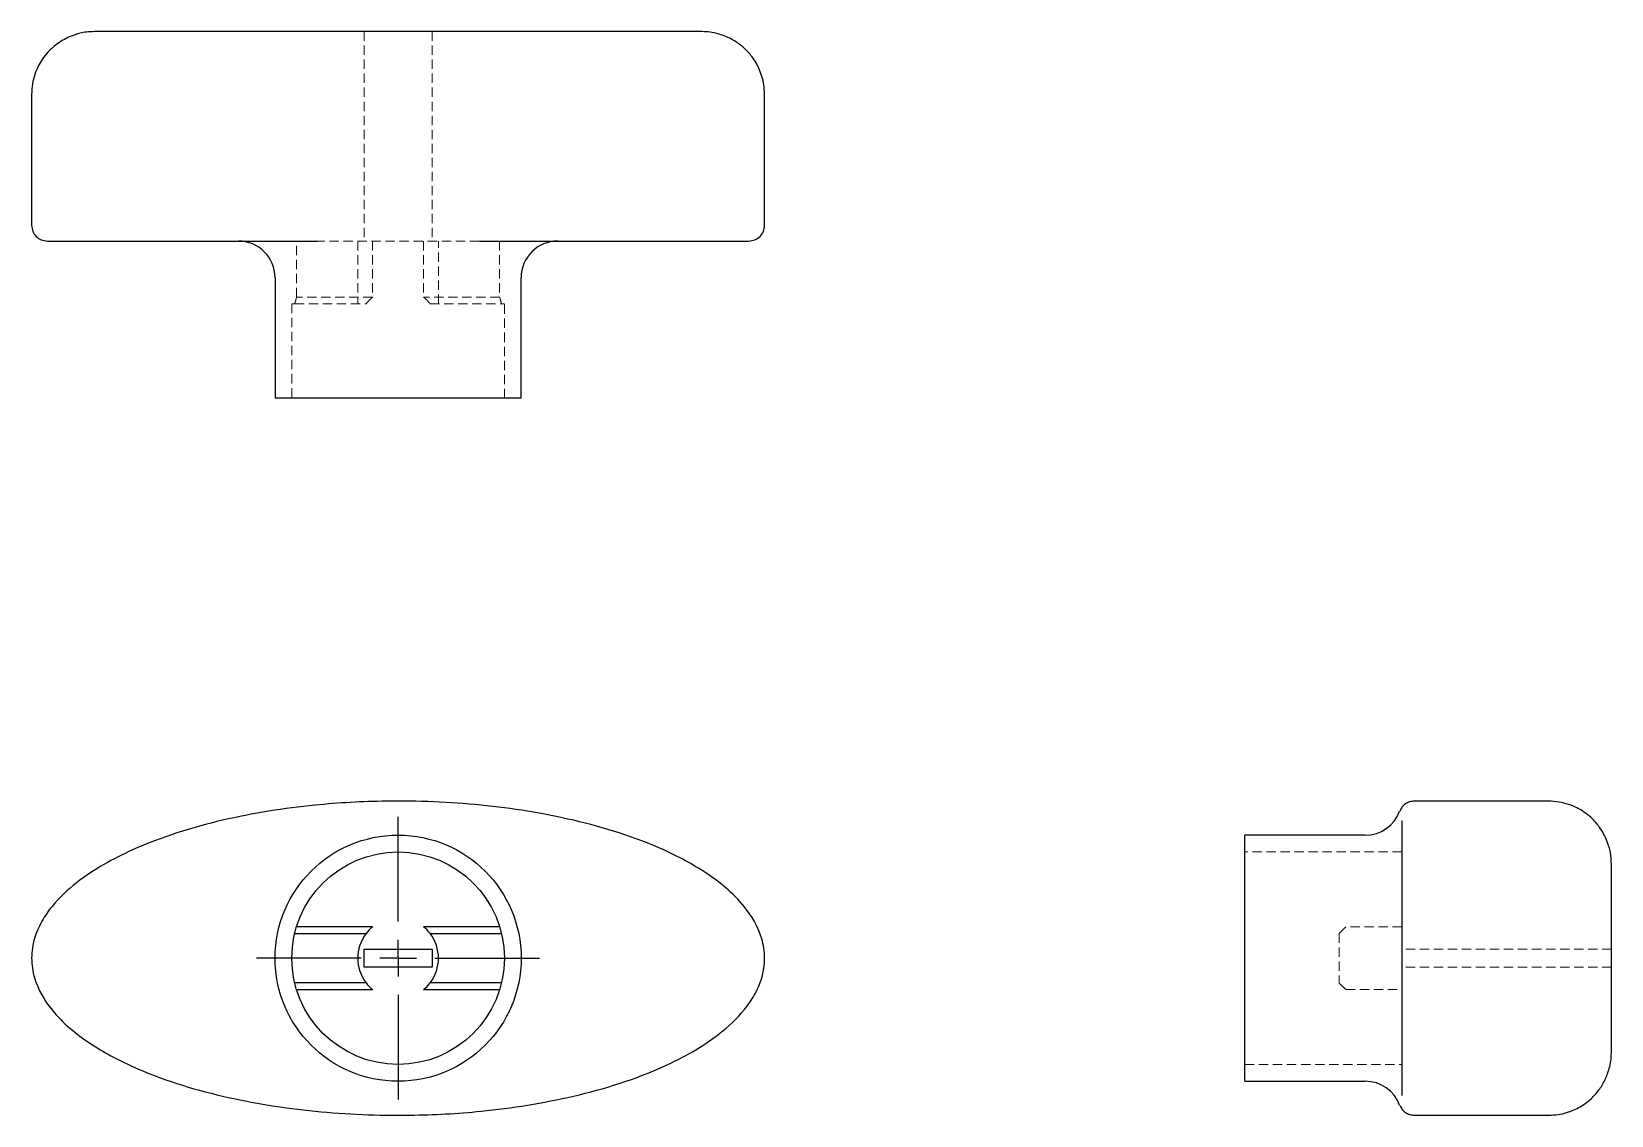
# Model space of a CAD drawing. Header units: millimetres. Extents: x 33 to 248, y 36 to 183.
import ezdxf

# ---------------------------------------------------------------- set-up
doc = ezdxf.new("R2010")
doc.units = ezdxf.units.MM
doc.linetypes.add('HIDDEN', pattern=[1.905, 1.27, -0.635])
doc.layers.add('10', color=7, linetype='Continuous')

# ---------------------------------------------------------------- blocks, each defined once
blk = doc.blocks.new('SW_CENTERMARKSYMBOL_0')
at = {"layer": '10', "color": 0}
for p, q in [((0, 5), (0, 19.22)), ((0, 0), (0, 2.5)), ((-5, 0), (-19.22, 0)), ((0, 0), (-2.5, 0)), ((0, 0), (0, -2.5)), ((0, 0), (2.5, 0)), ((5, 0), (19.22, 0)), ((0, -5), (0, -19.22))]:
    blk.add_line(p, q, dxfattribs=at)

msp = doc.modelspace()

# ---------------------------------------------------------------- linework, layer by layer
at = {"color": 7, "linetype": 'HIDDEN', "lineweight": 18}
for p, q in [((78.41, 182.9), (78.41, 154.44)), ((87.66, 182.9), (87.66, 154.44)), ((69.24, 146.81), (69.24, 154.44)), ((94.04, 154.44), (72.07, 154.44)), ((77.55, 154.44), (77.55, 145.9)), ((79.58, 154.44), (79.58, 146.81)), ((86.49, 154.44), (86.49, 146.81)), ((88.53, 145.9), (88.53, 154.44)), ((96.83, 154.44), (96.83, 146.81)), ((79.58, 146.81), (69.24, 146.81)), ((96.83, 146.81), (86.49, 146.81)), ((68.6, 145.9), (68.99, 145.9)), ((68.6, 145.9), (68.6, 133.1)), ((68.99, 145.9), (78.69, 145.9)), ((87.38, 145.9), (97.08, 145.9)), ((97.08, 145.9), (97.48, 145.9)), ((97.48, 133.1), (97.48, 145.9)), ((219.13, 76.95), (219.13, 76.95)), ((219.44, 75.66), (219.44, 75.69)), ((219.44, 71.44), (198.1, 71.44)), ((210.9, 60.36), (211.81, 61.27)), ((210.9, 60.36), (210.9, 53.64)), ((219.44, 61.27), (211.81, 61.27)), ((247.9, 58.21), (219.44, 58.21)), ((247.9, 57), (247.9, 57.43)), ((247.9, 55.79), (219.44, 55.79)), ((211.81, 52.73), (210.9, 53.64)), ((211.81, 52.73), (219.44, 52.73)), ((198.1, 42.56), (219.44, 42.56))]:
    msp.add_line(p, q, dxfattribs=at)
at = {"color": 7, "linetype": 'Continuous', "lineweight": 25}
for p, q in [((33.24, 174.36), (33.24, 156.57)), ((33.24, 174.36), (33.25, 174.36)), ((132.83, 156.57), (132.83, 174.36)), ((71.97, 154.44), (72.09, 154.44)), ((66.32, 149.46), (66.32, 133.1)), ((99.76, 133.1), (99.76, 149.46)), ((99.76, 133.1), (66.32, 133.1)), ((239.36, 78.34), (221.12, 78.34)), ((214.46, 73.72), (198.1, 73.72)), ((198.1, 57), (198.1, 73.72)), ((68.99, 60.36), (78.69, 60.36)), ((79.58, 61.27), (69.24, 61.27)), ((96.83, 61.27), (86.49, 61.27)), ((87.38, 60.36), (97.08, 60.36)), ((78.41, 55.79), (78.41, 58.21)), ((78.41, 58.21), (87.66, 58.21)), ((87.66, 58.21), (87.66, 55.79)), ((198.1, 40.28), (198.1, 57)), ((247.9, 57.1), (247.9, 57.38)), ((247.9, 44.2), (247.9, 57)), ((87.66, 55.79), (78.41, 55.79)), ((78.69, 53.64), (68.99, 53.64)), ((69.24, 52.73), (79.58, 52.73)), ((86.49, 52.73), (96.83, 52.73)), ((97.08, 53.64), (87.38, 53.64)), ((198.1, 40.28), (214.46, 40.28)), ((219.13, 37.05), (219.13, 37.05)), ((221.12, 35.66), (239.36, 35.66))]:
    msp.add_line(p, q, dxfattribs=at)
for radius in [16.72, 14.44]:
    msp.add_circle((83.04, 57), radius, dxfattribs=at)
for centre, radius, start, end in [((61.34, 149.46), 4.98, 0, 90), ((104.73, 149.46), 4.98, 90, 180), ((214.46, 78.7), 4.98, 270, 339.5243), ((83.04, 57), 5.49, 142.3014, 217.6986), ((83.04, 57), 5.49, 128.9823, 142.3014), ((83.04, 57), 5.49, 37.6986, 51.0177), ((83.04, 57), 5.49, 322.3014, 37.6986), ((83.04, 57), 5.49, 217.6986, 231.0177), ((83.04, 57), 5.49, 308.9823, 322.3014), ((214.46, 35.3), 4.98, 20.4819, 90)]:
    msp.add_arc(centre, radius, start, end, dxfattribs=at)
at = {"color": 7, "linetype": 'HIDDEN', "lineweight": 18}
for radius, start, end in [(14.44, 162.8085, 166.555), (5.49, 128.9823, 142.3014), (5.49, 37.6986, 51.0177), (14.44, 13.445, 17.1915)]:
    msp.add_arc((83.04, 142.55), radius, start, end, dxfattribs=at)
at = {"color": 7, "linetype": 'Continuous', "lineweight": 25}
for points, knots in [([(41.78, 182.9), (41.42, 182.88), (40.76, 182.86), (39.88, 182.69), (39.2, 182.49), (38.48, 182.23), (37.68, 181.86), (36.86, 181.34), (36.11, 180.75), (35.38, 180.05), (34.69, 179.17), (34.11, 178.16), (33.65, 177.05), (33.31, 175.77), (33.27, 174.84), (33.24, 174.36)], [0, 0, 0, 0, 0.080302, 0.146889, 0.199798, 0.240233, 0.317677, 0.397018, 0.456385, 0.531923, 0.623911, 0.70389, 0.793311, 0.892077, 1, 1, 1, 1]), ([(124.3, 182.9), (124.3, 182.9), (124.27, 182.9), (124.19, 182.9), (124.14, 182.9), (123.98, 182.9), (123.86, 182.9), (123.46, 182.9), (123.15, 182.9), (122.16, 182.9), (121.44, 182.9), (119.91, 182.9), (119.12, 182.9), (117.49, 182.9), (116.65, 182.9), (114.95, 182.9), (114.09, 182.9), (112.35, 182.9), (111.48, 182.9), (108.82, 182.9), (107.03, 182.9), (103.4, 182.9), (101.56, 182.9), (97.88, 182.9), (96.04, 182.9), (90.48, 182.9), (86.76, 182.9), (79.31, 182.9), (75.57, 182.9), (70.02, 182.9), (68.18, 182.9), (64.52, 182.9), (62.7, 182.9), (59.08, 182.9), (57.27, 182.9), (53.72, 182.9), (51.96, 182.9), (49.42, 182.9), (48.58, 182.9), (46.96, 182.9), (46.17, 182.9), (44.64, 182.9), (43.9, 182.9), (42.92, 182.9), (42.62, 182.9), (42.21, 182.9), (42.09, 182.9), (41.93, 182.9), (41.88, 182.9), (41.81, 182.9), (41.78, 182.9), (41.78, 182.9)], [0, 0, 0, 0, 0.003906, 0.003906, 0.007813, 0.007813, 0.015625, 0.015625, 0.03125, 0.03125, 0.0625, 0.0625, 0.09375, 0.09375, 0.125, 0.125, 0.15625, 0.15625, 0.1875, 0.1875, 0.25, 0.25, 0.3125, 0.3125, 0.375, 0.375, 0.5, 0.5, 0.625, 0.625, 0.6875, 0.6875, 0.75, 0.75, 0.8125, 0.8125, 0.875, 0.875, 0.90625, 0.90625, 0.9375, 0.9375, 0.96875, 0.96875, 0.984375, 0.984375, 0.992187, 0.992187, 0.996094, 0.996094, 1, 1, 1, 1]), ([(132.83, 174.36), (132.81, 174.8), (132.78, 175.63), (132.5, 176.78), (132.14, 177.77), (131.69, 178.68), (131.17, 179.46), (130.6, 180.14), (130.02, 180.7), (129.41, 181.2), (128.74, 181.65), (128.04, 182.03), (127.27, 182.36), (126.42, 182.63), (125.41, 182.85), (124.68, 182.88), (124.3, 182.9)], [0, 0, 0, 0, 0.097554, 0.185797, 0.264595, 0.333866, 0.411398, 0.473549, 0.532743, 0.591886, 0.650986, 0.713054, 0.770015, 0.836836, 0.913483, 1, 1, 1, 1]), ([(33.24, 156.57), (33.27, 156.3), (33.34, 155.74), (33.83, 155.03), (34.54, 154.54), (35.1, 154.47), (35.38, 154.44)], [0, 0, 0, 0, 0.24983, 0.499781, 0.74952, 1, 1, 1, 1]), ([(130.7, 154.44), (130.98, 154.47), (131.54, 154.54), (132.25, 155.03), (132.73, 155.74), (132.8, 156.3), (132.84, 156.57)], [0, 0, 0, 0, 0.25048, 0.500219, 0.75017, 1, 1, 1, 1]), ([(35.38, 154.44), (35.38, 154.44), (35.56, 154.44), (36.21, 154.44), (36.66, 154.44), (37.73, 154.44), (38.34, 154.44), (39.65, 154.44), (40.35, 154.44), (42.53, 154.44), (44.1, 154.44), (46.53, 154.44), (47.35, 154.44), (49.02, 154.44), (49.86, 154.44), (54.11, 154.44), (57.64, 154.44), (64.75, 154.44), (68.35, 154.44), (71.97, 154.44)], [0, 0, 0, 0, 0.0625, 0.0625, 0.125, 0.125, 0.1875, 0.1875, 0.25, 0.25, 0.375, 0.375, 0.4375, 0.4375, 0.5, 0.5, 0.75, 0.75, 1, 1, 1, 1]), ([(94.1, 154.44), (97.73, 154.44), (101.33, 154.44), (108.45, 154.44), (111.98, 154.44), (116.23, 154.44), (117.07, 154.44), (118.73, 154.44), (119.56, 154.44), (121.17, 154.44), (121.97, 154.44), (123.52, 154.44), (124.28, 154.44), (125.74, 154.44), (126.44, 154.44), (127.74, 154.44), (128.35, 154.44), (129.42, 154.44), (129.87, 154.44), (130.36, 154.44), (130.48, 154.44), (130.66, 154.44), (130.7, 154.44), (130.7, 154.44)], [0, 0, 0, 0, 0.25, 0.25, 0.5, 0.5, 0.5625, 0.5625, 0.625, 0.625, 0.6875, 0.6875, 0.75, 0.75, 0.8125, 0.8125, 0.875, 0.875, 0.9375, 0.9375, 0.96875, 0.96875, 1, 1, 1, 1]), ([(71.76, 77.79), (67.54, 77.37), (59.14, 76.04), (49.54, 73.07), (43.02, 69.8), (39.3, 67.36), (36.45, 64.74), (34.58, 62.08), (33.53, 59.72), (33.1, 57.01), (33.67, 53.38), (36.34, 49.08), (41.08, 45.25), (48.85, 41.14), (59.13, 37.97), (67.54, 36.63), (71.76, 36.21)], [0, 0, 0, 0, 0.438817, 0.877635, 1.023907, 1.170179, 1.316452, 1.389588, 1.462724, 1.535861, 1.608997, 1.755269, 1.974678, 2.194086, 2.632904, 3.071721, 3.071721, 3.071721, 3.071721]), ([(94.31, 77.79), (92.17, 78), (87.88, 78.3), (80.34, 78.4), (74.98, 78.11), (71.76, 77.79)], [0, 0, 0, 0, 0.2227957, 0.4455914, 0.779785, 0.779785, 0.779785, 0.779785]), ([(132.84, 57), (132.84, 57.9), (132.41, 60.62), (129.73, 64.92), (125, 68.75), (117.23, 72.86), (106.95, 76.03), (98.54, 77.37), (94.31, 77.79)], [1.536066, 1.536066, 1.536066, 1.536066, 1.608997, 1.755269, 1.974678, 2.194086, 2.632904, 3.071721, 3.071721, 3.071721, 3.071721]), ([(221.13, 78.34), (220.91, 78.32), (220.48, 78.28), (219.89, 77.98), (219.41, 77.54), (219.22, 77.15), (219.13, 76.95)], [0, 0, 0, 0, 0.250476, 0.500152, 0.749875, 1, 1, 1, 1]), ([(247.9, 69.8), (247.88, 70.16), (247.86, 70.82), (247.69, 71.7), (247.49, 72.39), (247.23, 73.1), (246.86, 73.9), (246.34, 74.72), (245.75, 75.48), (245.05, 76.21), (244.17, 76.89), (243.16, 77.48), (242.05, 77.93), (240.77, 78.27), (239.84, 78.32), (239.36, 78.34)], [0, 0, 0, 0, 0.080288, 0.146868, 0.199776, 0.240211, 0.317657, 0.397004, 0.456376, 0.53192, 0.623909, 0.703887, 0.793307, 0.892074, 1, 1, 1, 1]), ([(219.44, 75.66), (219.44, 75.3), (219.44, 74.76), (219.44, 73.23), (219.44, 72.25), (219.44, 70.63), (219.44, 70.28), (219.44, 69.54), (219.44, 69.15), (219.44, 68.32), (219.44, 67.88), (219.44, 66.92), (219.44, 66.42), (219.44, 65.33), (219.44, 64.74), (219.44, 63.47), (219.44, 62.79), (219.44, 61.31), (219.44, 60.51), (219.44, 59.24), (219.44, 58.8), (219.44, 57.91), (219.44, 57.45), (219.44, 56.08), (219.44, 55.18), (219.44, 53.48), (219.44, 52.68), (219.44, 51.2), (219.44, 50.52), (219.44, 49.26), (219.44, 48.67), (219.44, 47.03), (219.44, 46.09), (219.44, 44.84), (219.44, 44.45), (219.44, 43.71), (219.44, 43.37), (219.44, 41.74), (219.44, 40.77), (219.44, 39.24), (219.44, 38.7), (219.44, 38.34)], [0, 0, 0, 0, 0.125, 0.125, 0.25, 0.25, 0.28125, 0.28125, 0.3125, 0.3125, 0.34375, 0.34375, 0.375, 0.375, 0.40625, 0.40625, 0.4375, 0.4375, 0.46875, 0.46875, 0.484375, 0.484375, 0.5, 0.5, 0.53125, 0.53125, 0.5625, 0.5625, 0.59375, 0.59375, 0.625, 0.625, 0.6875, 0.6875, 0.71875, 0.71875, 0.75, 0.75, 0.875, 0.875, 1, 1, 1, 1]), ([(247.9, 57.43), (247.9, 57.44), (247.9, 57.62), (247.9, 57.99), (247.9, 58.72), (247.9, 59.54), (247.9, 60.38), (247.9, 61.43), (247.9, 62.62), (247.9, 64.01), (247.9, 65.28), (247.9, 66.44), (247.9, 67.45), (247.9, 68.31), (247.9, 68.99), (247.9, 69.46), (247.9, 69.75), (247.9, 69.79), (247.9, 69.8)], [0, 0, 0, 0, 0.001069, 0.012156, 0.029548, 0.060683, 0.088456, 0.116208, 0.179329, 0.24256, 0.326748, 0.410771, 0.49496, 0.596119, 0.697196, 0.798152, 0.89905, 1, 1, 1, 1]), ([(94.31, 36.21), (98.54, 36.63), (106.93, 37.97), (116.53, 40.93), (123.05, 44.2), (126.78, 46.64), (129.62, 49.26), (131.5, 51.92), (132.55, 54.28), (132.84, 56.09), (132.84, 57), (132.84, 57)], [0, 0, 0, 0, 0.438817, 0.877635, 1.023907, 1.170179, 1.316452, 1.389588, 1.462724, 1.535861, 1.536037, 1.536037, 1.536037, 1.536037]), ([(239.36, 35.66), (239.8, 35.68), (240.63, 35.72), (241.78, 35.99), (242.77, 36.35), (243.68, 36.81), (244.46, 37.32), (245.14, 37.89), (245.7, 38.47), (246.2, 39.09), (246.65, 39.76), (247.03, 40.46), (247.36, 41.22), (247.63, 42.07), (247.85, 43.08), (247.88, 43.81), (247.9, 44.2)], [0, 0, 0, 0, 0.097554, 0.185797, 0.264594, 0.333866, 0.411398, 0.473549, 0.532742, 0.591886, 0.650985, 0.713053, 0.770014, 0.836835, 0.913483, 1, 1, 1, 1]), ([(219.13, 37.05), (219.22, 36.85), (219.41, 36.46), (219.89, 36.02), (220.48, 35.72), (220.91, 35.68), (221.13, 35.66)], [0, 0, 0, 0, 0.250125, 0.499848, 0.749524, 1, 1, 1, 1]), ([(71.76, 36.21), (73.91, 36), (78.19, 35.7), (85.73, 35.6), (91.1, 35.89), (94.31, 36.21)], [0, 0, 0, 0, 0.2227957, 0.4455914, 0.779785, 0.779785, 0.779785, 0.779785])]:
    msp.add_open_spline(points, degree=3, knots=knots, dxfattribs=at)

# ---------------------------------------------------------------- block references
at = {"layer": '10'}
msp.add_blockref('SW_CENTERMARKSYMBOL_0', (83.04, 57), dxfattribs=at)

doc.saveas('drawing.dxf')
